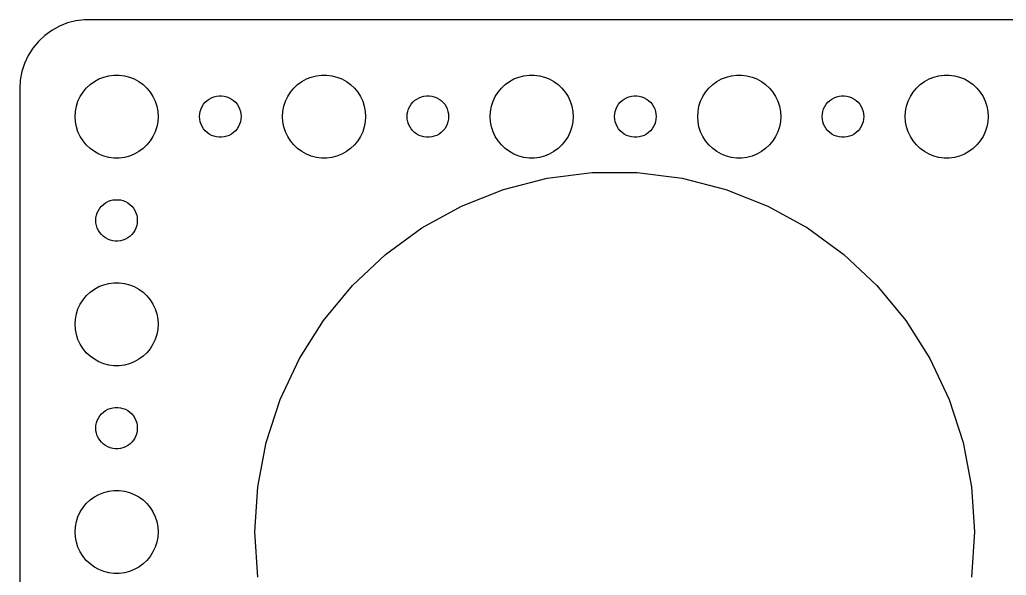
# Model space of a CAD drawing. Header units: metres. Extents: x -157 to 157, y -37 to 37.
# Drawn here: x -157 to -85.7, y -3.1 to 37 of the extents above; entities that cross this region are included whole.
import ezdxf

# ---------------------------------------------------------------- set-up
doc = ezdxf.new("R2010")
doc.units = ezdxf.units.M

msp = doc.modelspace()

# ---------------------------------------------------------------- linework, layer by layer
for p, q in [((-154.129, 36.5241), (-154.679, 36.2216)), ((-153.545, 36.7553), (-154.129, 36.5241)), ((-152.937, 36.9114), (-153.545, 36.7553)), ((-152.314, 36.9901), (-152.937, 36.9114)), ((152.314, 36.9901), (-152.314, 36.9901)), ((-155.187, 35.8526), (-155.645, 35.4227)), ((-154.679, 36.2216), (-155.187, 35.8526)), ((-155.645, 35.4227), (-156.045, 34.9389)), ((-156.382, 34.4088), (-156.649, 33.8406)), ((-156.045, 34.9389), (-156.382, 34.4088)), ((-156.649, 33.8406), (-156.843, 33.2434)), ((-156.843, 33.2434), (-156.961, 32.6267)), ((-151.277, 32.7145), (-150.927, 32.8532)), ((-150.927, 32.8532), (-150.562, 32.9469)), ((-150.562, 32.9469), (-150.188, 32.9941)), ((-150.188, 32.9941), (-149.812, 32.9941)), ((-149.812, 32.9941), (-149.438, 32.9469)), ((-149.438, 32.9469), (-149.073, 32.8532)), ((-149.073, 32.8532), (-148.723, 32.7145)), ((-136.277, 32.7145), (-135.927, 32.8532)), ((-135.927, 32.8532), (-135.562, 32.9469)), ((-135.562, 32.9469), (-135.188, 32.9941)), ((-135.188, 32.9941), (-134.812, 32.9941)), ((-134.812, 32.9941), (-134.438, 32.9469)), ((-134.438, 32.9469), (-134.073, 32.8532)), ((-134.073, 32.8532), (-133.723, 32.7145)), ((-121.277, 32.7145), (-120.927, 32.8532)), ((-120.927, 32.8532), (-120.562, 32.9469)), ((-120.562, 32.9469), (-120.188, 32.9941)), ((-120.188, 32.9941), (-119.812, 32.9941)), ((-119.812, 32.9941), (-119.438, 32.9469)), ((-119.438, 32.9469), (-119.073, 32.8532)), ((-119.073, 32.8532), (-118.723, 32.7145)), ((-106.277, 32.7145), (-105.927, 32.8532)), ((-105.927, 32.8532), (-105.562, 32.9469)), ((-105.562, 32.9469), (-105.188, 32.9941)), ((-105.188, 32.9941), (-104.812, 32.9941)), ((-104.812, 32.9941), (-104.438, 32.9469)), ((-104.438, 32.9469), (-104.073, 32.8532)), ((-104.073, 32.8532), (-103.723, 32.7145)), ((-91.2773, 32.7145), (-90.927, 32.8532)), ((-90.927, 32.8532), (-90.5621, 32.9469)), ((-90.5621, 32.9469), (-90.1884, 32.9941)), ((-90.1884, 32.9941), (-89.8116, 32.9941)), ((-89.8116, 32.9941), (-89.4379, 32.9469)), ((-89.4379, 32.9469), (-89.073, 32.8532)), ((-89.073, 32.8532), (-88.7227, 32.7145)), ((-156.961, 32.6267), (-157, 32)), ((-152.187, 32.0536), (-151.912, 32.3115)), ((-151.912, 32.3115), (-151.607, 32.533)), ((-151.607, 32.533), (-151.277, 32.7145)), ((-148.723, 32.7145), (-148.393, 32.533)), ((-148.393, 32.533), (-148.088, 32.3115)), ((-148.088, 32.3115), (-147.813, 32.0536)), ((-137.187, 32.0536), (-136.912, 32.3115)), ((-136.912, 32.3115), (-136.607, 32.533)), ((-136.607, 32.533), (-136.277, 32.7145)), ((-133.723, 32.7145), (-133.393, 32.533)), ((-133.393, 32.533), (-133.088, 32.3115)), ((-133.088, 32.3115), (-132.813, 32.0536)), ((-122.187, 32.0536), (-121.912, 32.3115)), ((-121.912, 32.3115), (-121.607, 32.533)), ((-121.607, 32.533), (-121.277, 32.7145)), ((-118.723, 32.7145), (-118.393, 32.533)), ((-118.393, 32.533), (-118.088, 32.3115)), ((-118.088, 32.3115), (-117.813, 32.0536)), ((-107.187, 32.0536), (-106.912, 32.3115)), ((-106.912, 32.3115), (-106.607, 32.533)), ((-106.607, 32.533), (-106.277, 32.7145)), ((-103.723, 32.7145), (-103.393, 32.533)), ((-103.393, 32.533), (-103.088, 32.3115)), ((-103.088, 32.3115), (-102.813, 32.0536)), ((-92.1869, 32.0536), (-91.9123, 32.3115)), ((-91.9123, 32.3115), (-91.6075, 32.533)), ((-91.6075, 32.533), (-91.2773, 32.7145)), ((-88.7227, 32.7145), (-88.3925, 32.533)), ((-88.3925, 32.533), (-88.0877, 32.3115)), ((-88.0877, 32.3115), (-87.8131, 32.0536)), ((-157, 32), (-157, -32)), ((-152.789, 31.1044), (-152.629, 31.4453)), ((-152.629, 31.4453), (-152.427, 31.7634)), ((-152.427, 31.7634), (-152.187, 32.0536)), ((-147.813, 32.0536), (-147.573, 31.7634)), ((-147.573, 31.7634), (-147.371, 31.4453)), ((-147.371, 31.4453), (-147.211, 31.1044)), ((-143.139, 31.3572), (-142.964, 31.4266)), ((-142.964, 31.4266), (-142.781, 31.4734)), ((-142.781, 31.4734), (-142.594, 31.497)), ((-142.594, 31.497), (-142.406, 31.497)), ((-142.406, 31.497), (-142.219, 31.4734)), ((-142.219, 31.4734), (-142.036, 31.4266)), ((-142.036, 31.4266), (-141.861, 31.3572)), ((-137.789, 31.1044), (-137.629, 31.4453)), ((-137.629, 31.4453), (-137.427, 31.7634)), ((-137.427, 31.7634), (-137.187, 32.0536)), ((-132.813, 32.0536), (-132.573, 31.7634)), ((-132.573, 31.7634), (-132.371, 31.4453)), ((-132.371, 31.4453), (-132.211, 31.1044)), ((-128.139, 31.3572), (-127.964, 31.4266)), ((-127.964, 31.4266), (-127.781, 31.4734)), ((-127.781, 31.4734), (-127.594, 31.497)), ((-127.594, 31.497), (-127.406, 31.497)), ((-127.406, 31.497), (-127.219, 31.4734)), ((-127.219, 31.4734), (-127.036, 31.4266)), ((-127.036, 31.4266), (-126.861, 31.3572)), ((-122.789, 31.1044), (-122.629, 31.4453)), ((-122.629, 31.4453), (-122.427, 31.7634)), ((-122.427, 31.7634), (-122.187, 32.0536)), ((-117.813, 32.0536), (-117.573, 31.7634)), ((-117.573, 31.7634), (-117.371, 31.4453)), ((-117.371, 31.4453), (-117.211, 31.1044)), ((-113.139, 31.3572), (-112.964, 31.4266)), ((-112.964, 31.4266), (-112.781, 31.4734)), ((-112.781, 31.4734), (-112.594, 31.497)), ((-112.594, 31.497), (-112.406, 31.497)), ((-112.406, 31.497), (-112.219, 31.4734)), ((-112.219, 31.4734), (-112.036, 31.4266)), ((-112.036, 31.4266), (-111.861, 31.3572)), ((-107.789, 31.1044), (-107.629, 31.4453)), ((-107.629, 31.4453), (-107.427, 31.7634)), ((-107.427, 31.7634), (-107.187, 32.0536)), ((-102.813, 32.0536), (-102.573, 31.7634)), ((-102.573, 31.7634), (-102.371, 31.4453)), ((-102.371, 31.4453), (-102.211, 31.1044)), ((-98.1387, 31.3572), (-97.9635, 31.4266)), ((-97.9635, 31.4266), (-97.7811, 31.4734)), ((-97.7811, 31.4734), (-97.5942, 31.497)), ((-97.5942, 31.497), (-97.4058, 31.497)), ((-97.4058, 31.497), (-97.2189, 31.4734)), ((-97.2189, 31.4734), (-97.0365, 31.4266)), ((-97.0365, 31.4266), (-96.8613, 31.3572)), ((-92.7893, 31.1044), (-92.6289, 31.4453)), ((-92.6289, 31.4453), (-92.427, 31.7634)), ((-92.427, 31.7634), (-92.1869, 32.0536)), ((-87.8131, 32.0536), (-87.573, 31.7634)), ((-87.573, 31.7634), (-87.3711, 31.4453)), ((-87.3711, 31.4453), (-87.2107, 31.1044)), ((-152.976, 30.376), (-152.906, 30.7461)), ((-152.906, 30.7461), (-152.789, 31.1044)), ((-147.211, 31.1044), (-147.094, 30.7461)), ((-147.094, 30.7461), (-147.024, 30.376)), ((-143.895, 30.5522), (-143.814, 30.7226)), ((-143.814, 30.7226), (-143.714, 30.8817)), ((-143.714, 30.8817), (-143.593, 31.0268)), ((-143.593, 31.0268), (-143.456, 31.1558)), ((-143.456, 31.1558), (-143.304, 31.2665)), ((-143.304, 31.2665), (-143.139, 31.3572)), ((-141.861, 31.3572), (-141.696, 31.2665)), ((-141.696, 31.2665), (-141.544, 31.1558)), ((-141.544, 31.1558), (-141.407, 31.0268)), ((-141.407, 31.0268), (-141.286, 30.8817)), ((-141.286, 30.8817), (-141.186, 30.7226)), ((-141.186, 30.7226), (-141.105, 30.5522)), ((-137.976, 30.376), (-137.906, 30.7461)), ((-137.906, 30.7461), (-137.789, 31.1044)), ((-132.211, 31.1044), (-132.094, 30.7461)), ((-132.094, 30.7461), (-132.024, 30.376)), ((-128.895, 30.5522), (-128.814, 30.7226)), ((-128.814, 30.7226), (-128.714, 30.8817)), ((-128.714, 30.8817), (-128.593, 31.0268)), ((-128.593, 31.0268), (-128.456, 31.1558)), ((-128.456, 31.1558), (-128.304, 31.2665)), ((-128.304, 31.2665), (-128.139, 31.3572)), ((-126.861, 31.3572), (-126.696, 31.2665)), ((-126.696, 31.2665), (-126.544, 31.1558)), ((-126.544, 31.1558), (-126.407, 31.0268)), ((-126.407, 31.0268), (-126.286, 30.8817)), ((-126.286, 30.8817), (-126.186, 30.7226)), ((-126.186, 30.7226), (-126.105, 30.5522)), ((-122.976, 30.376), (-122.906, 30.7461)), ((-122.906, 30.7461), (-122.789, 31.1044)), ((-117.211, 31.1044), (-117.094, 30.7461)), ((-117.094, 30.7461), (-117.024, 30.376)), ((-113.895, 30.5522), (-113.814, 30.7226)), ((-113.814, 30.7226), (-113.714, 30.8817)), ((-113.714, 30.8817), (-113.593, 31.0268)), ((-113.593, 31.0268), (-113.456, 31.1558)), ((-113.456, 31.1558), (-113.304, 31.2665)), ((-113.304, 31.2665), (-113.139, 31.3572)), ((-111.861, 31.3572), (-111.696, 31.2665)), ((-111.696, 31.2665), (-111.544, 31.1558)), ((-111.544, 31.1558), (-111.407, 31.0268)), ((-111.407, 31.0268), (-111.286, 30.8817)), ((-111.286, 30.8817), (-111.186, 30.7226)), ((-111.186, 30.7226), (-111.105, 30.5522)), ((-107.976, 30.376), (-107.906, 30.7461)), ((-107.906, 30.7461), (-107.789, 31.1044)), ((-102.211, 31.1044), (-102.094, 30.7461)), ((-102.094, 30.7461), (-102.024, 30.376)), ((-98.8947, 30.5522), (-98.8145, 30.7226)), ((-98.8145, 30.7226), (-98.7135, 30.8817)), ((-98.7135, 30.8817), (-98.5934, 31.0268)), ((-98.5934, 31.0268), (-98.4561, 31.1558)), ((-98.4561, 31.1558), (-98.3037, 31.2665)), ((-98.3037, 31.2665), (-98.1387, 31.3572)), ((-96.8613, 31.3572), (-96.6963, 31.2665)), ((-96.6963, 31.2665), (-96.5439, 31.1558)), ((-96.5439, 31.1558), (-96.4065, 31.0268)), ((-96.4065, 31.0268), (-96.2865, 30.8817)), ((-96.2865, 30.8817), (-96.1855, 30.7226)), ((-96.1855, 30.7226), (-96.1053, 30.5522)), ((-92.9763, 30.376), (-92.9057, 30.7461)), ((-92.9057, 30.7461), (-92.7893, 31.1044)), ((-87.2107, 31.1044), (-87.0943, 30.7461)), ((-87.0943, 30.7461), (-87.0237, 30.376)), ((-153, 30), (-152.976, 30.376)), ((-152.976, 29.624), (-153, 30)), ((-147.024, 30.376), (-147, 30)), ((-147, 30), (-147.024, 29.624)), ((-144, 30), (-143.988, 30.188)), ((-143.988, 29.812), (-144, 30)), ((-143.988, 30.188), (-143.953, 30.373)), ((-143.953, 30.373), (-143.895, 30.5522)), ((-141.105, 30.5522), (-141.047, 30.373)), ((-141.047, 30.373), (-141.012, 30.188)), ((-141.012, 30.188), (-141, 30)), ((-141, 30), (-141.012, 29.812)), ((-138, 30), (-137.976, 30.376)), ((-137.976, 29.624), (-138, 30)), ((-132.024, 30.376), (-132, 30)), ((-132, 30), (-132.024, 29.624)), ((-129, 30), (-128.988, 30.188)), ((-128.988, 29.812), (-129, 30)), ((-128.988, 30.188), (-128.953, 30.373)), ((-128.953, 30.373), (-128.895, 30.5522)), ((-126.105, 30.5522), (-126.047, 30.373)), ((-126.047, 30.373), (-126.012, 30.188)), ((-126.012, 30.188), (-126, 30)), ((-126, 30), (-126.012, 29.812)), ((-123, 30), (-122.976, 30.376)), ((-122.976, 29.624), (-123, 30)), ((-117.024, 30.376), (-117, 30)), ((-117, 30), (-117.024, 29.624)), ((-114, 30), (-113.988, 30.188)), ((-113.988, 29.812), (-114, 30)), ((-113.988, 30.188), (-113.953, 30.373)), ((-113.953, 30.373), (-113.895, 30.5522)), ((-111.105, 30.5522), (-111.047, 30.373)), ((-111.047, 30.373), (-111.012, 30.188)), ((-111.012, 30.188), (-111, 30)), ((-111, 30), (-111.012, 29.812)), ((-108, 30), (-107.976, 30.376)), ((-107.976, 29.624), (-108, 30)), ((-102.024, 30.376), (-102, 30)), ((-102, 30), (-102.024, 29.624)), ((-99, 30), (-98.9882, 30.188)), ((-98.9882, 29.812), (-99, 30)), ((-98.9882, 30.188), (-98.9529, 30.373)), ((-98.9529, 30.373), (-98.8947, 30.5522)), ((-96.1053, 30.5522), (-96.0471, 30.373)), ((-96.0471, 30.373), (-96.0118, 30.188)), ((-96.0118, 30.188), (-96, 30)), ((-96, 30), (-96.0118, 29.812)), ((-93, 30), (-92.9763, 30.376)), ((-92.9763, 29.624), (-93, 30)), ((-87.0237, 30.376), (-87, 30)), ((-87, 30), (-87.0237, 29.624)), ((-152.906, 29.2539), (-152.976, 29.624)), ((-152.789, 28.8956), (-152.906, 29.2539)), ((-147.094, 29.2539), (-147.211, 28.8956)), ((-147.024, 29.624), (-147.094, 29.2539)), ((-143.953, 29.627), (-143.988, 29.812)), ((-143.895, 29.4478), (-143.953, 29.627)), ((-143.814, 29.2774), (-143.895, 29.4478)), ((-143.714, 29.1183), (-143.814, 29.2774)), ((-141.186, 29.2774), (-141.286, 29.1183)), ((-141.105, 29.4478), (-141.186, 29.2774)), ((-141.047, 29.627), (-141.105, 29.4478)), ((-141.012, 29.812), (-141.047, 29.627)), ((-137.906, 29.2539), (-137.976, 29.624)), ((-137.789, 28.8956), (-137.906, 29.2539)), ((-132.094, 29.2539), (-132.211, 28.8956)), ((-132.024, 29.624), (-132.094, 29.2539)), ((-128.953, 29.627), (-128.988, 29.812)), ((-128.895, 29.4478), (-128.953, 29.627)), ((-128.814, 29.2774), (-128.895, 29.4478)), ((-128.714, 29.1183), (-128.814, 29.2774)), ((-126.186, 29.2774), (-126.286, 29.1183)), ((-126.105, 29.4478), (-126.186, 29.2774)), ((-126.047, 29.627), (-126.105, 29.4478)), ((-126.012, 29.812), (-126.047, 29.627)), ((-122.906, 29.2539), (-122.976, 29.624)), ((-122.789, 28.8956), (-122.906, 29.2539)), ((-117.094, 29.2539), (-117.211, 28.8956)), ((-117.024, 29.624), (-117.094, 29.2539)), ((-113.953, 29.627), (-113.988, 29.812)), ((-113.895, 29.4478), (-113.953, 29.627)), ((-113.814, 29.2774), (-113.895, 29.4478)), ((-113.714, 29.1183), (-113.814, 29.2774)), ((-111.186, 29.2774), (-111.286, 29.1183)), ((-111.105, 29.4478), (-111.186, 29.2774)), ((-111.047, 29.627), (-111.105, 29.4478)), ((-111.012, 29.812), (-111.047, 29.627)), ((-107.906, 29.2539), (-107.976, 29.624)), ((-107.789, 28.8956), (-107.906, 29.2539)), ((-102.094, 29.2539), (-102.211, 28.8956)), ((-102.024, 29.624), (-102.094, 29.2539)), ((-98.9529, 29.627), (-98.9882, 29.812)), ((-98.8947, 29.4478), (-98.9529, 29.627)), ((-98.8145, 29.2774), (-98.8947, 29.4478)), ((-98.7135, 29.1183), (-98.8145, 29.2774)), ((-96.1855, 29.2774), (-96.2865, 29.1183)), ((-96.1053, 29.4478), (-96.1855, 29.2774)), ((-96.0471, 29.627), (-96.1053, 29.4478)), ((-96.0118, 29.812), (-96.0471, 29.627)), ((-92.9057, 29.2539), (-92.9763, 29.624)), ((-92.7893, 28.8956), (-92.9057, 29.2539)), ((-87.0943, 29.2539), (-87.2107, 28.8956)), ((-87.0237, 29.624), (-87.0943, 29.2539)), ((-152.629, 28.5547), (-152.789, 28.8956)), ((-152.427, 28.2366), (-152.629, 28.5547)), ((-147.371, 28.5547), (-147.573, 28.2366)), ((-147.211, 28.8956), (-147.371, 28.5547)), ((-143.593, 28.9732), (-143.714, 29.1183)), ((-143.456, 28.8442), (-143.593, 28.9732)), ((-143.304, 28.7335), (-143.456, 28.8442)), ((-143.139, 28.6427), (-143.304, 28.7335)), ((-142.964, 28.5734), (-143.139, 28.6427)), ((-142.781, 28.5266), (-142.964, 28.5734)), ((-142.594, 28.503), (-142.781, 28.5266)), ((-142.219, 28.5266), (-142.406, 28.503)), ((-142.036, 28.5734), (-142.219, 28.5266)), ((-141.861, 28.6427), (-142.036, 28.5734)), ((-141.696, 28.7335), (-141.861, 28.6427)), ((-141.544, 28.8442), (-141.696, 28.7335)), ((-141.407, 28.9732), (-141.544, 28.8442)), ((-141.286, 29.1183), (-141.407, 28.9732)), ((-137.629, 28.5547), (-137.789, 28.8956)), ((-137.427, 28.2366), (-137.629, 28.5547)), ((-132.371, 28.5547), (-132.573, 28.2366)), ((-132.211, 28.8956), (-132.371, 28.5547)), ((-128.593, 28.9732), (-128.714, 29.1183)), ((-128.456, 28.8442), (-128.593, 28.9732)), ((-128.304, 28.7335), (-128.456, 28.8442)), ((-128.139, 28.6427), (-128.304, 28.7335)), ((-127.964, 28.5734), (-128.139, 28.6427)), ((-127.781, 28.5266), (-127.964, 28.5734)), ((-127.594, 28.503), (-127.781, 28.5266)), ((-127.219, 28.5266), (-127.406, 28.503)), ((-127.036, 28.5734), (-127.219, 28.5266)), ((-126.861, 28.6427), (-127.036, 28.5734)), ((-126.696, 28.7335), (-126.861, 28.6427)), ((-126.544, 28.8442), (-126.696, 28.7335)), ((-126.407, 28.9732), (-126.544, 28.8442)), ((-126.286, 29.1183), (-126.407, 28.9732)), ((-122.629, 28.5547), (-122.789, 28.8956)), ((-122.427, 28.2366), (-122.629, 28.5547)), ((-117.371, 28.5547), (-117.573, 28.2366)), ((-117.211, 28.8956), (-117.371, 28.5547)), ((-113.593, 28.9732), (-113.714, 29.1183)), ((-113.456, 28.8442), (-113.593, 28.9732)), ((-113.304, 28.7335), (-113.456, 28.8442)), ((-113.139, 28.6427), (-113.304, 28.7335)), ((-112.964, 28.5734), (-113.139, 28.6427)), ((-112.781, 28.5266), (-112.964, 28.5734)), ((-112.594, 28.503), (-112.781, 28.5266)), ((-112.219, 28.5266), (-112.406, 28.503)), ((-112.036, 28.5734), (-112.219, 28.5266)), ((-111.861, 28.6427), (-112.036, 28.5734)), ((-111.696, 28.7335), (-111.861, 28.6427)), ((-111.544, 28.8442), (-111.696, 28.7335)), ((-111.407, 28.9732), (-111.544, 28.8442)), ((-111.286, 29.1183), (-111.407, 28.9732)), ((-107.629, 28.5547), (-107.789, 28.8956)), ((-107.427, 28.2366), (-107.629, 28.5547)), ((-102.371, 28.5547), (-102.573, 28.2366)), ((-102.211, 28.8956), (-102.371, 28.5547)), ((-98.5934, 28.9732), (-98.7135, 29.1183)), ((-98.4561, 28.8442), (-98.5934, 28.9732)), ((-98.3037, 28.7335), (-98.4561, 28.8442)), ((-98.1387, 28.6427), (-98.3037, 28.7335)), ((-97.9635, 28.5734), (-98.1387, 28.6427)), ((-97.7811, 28.5266), (-97.9635, 28.5734)), ((-97.5942, 28.503), (-97.7811, 28.5266)), ((-97.2189, 28.5266), (-97.4058, 28.503)), ((-97.0365, 28.5734), (-97.2189, 28.5266)), ((-96.8613, 28.6427), (-97.0365, 28.5734)), ((-96.6963, 28.7335), (-96.8613, 28.6427)), ((-96.5439, 28.8442), (-96.6963, 28.7335)), ((-96.4065, 28.9732), (-96.5439, 28.8442)), ((-96.2865, 29.1183), (-96.4065, 28.9732)), ((-92.6289, 28.5547), (-92.7893, 28.8956)), ((-92.427, 28.2366), (-92.6289, 28.5547)), ((-87.3711, 28.5547), (-87.573, 28.2366)), ((-87.2107, 28.8956), (-87.3711, 28.5547)), ((-152.187, 27.9464), (-152.427, 28.2366)), ((-151.912, 27.6884), (-152.187, 27.9464)), ((-147.813, 27.9464), (-148.088, 27.6884)), ((-147.573, 28.2366), (-147.813, 27.9464)), ((-142.406, 28.503), (-142.594, 28.503)), ((-137.187, 27.9464), (-137.427, 28.2366)), ((-136.912, 27.6884), (-137.187, 27.9464)), ((-132.813, 27.9464), (-133.088, 27.6884)), ((-132.573, 28.2366), (-132.813, 27.9464)), ((-127.406, 28.503), (-127.594, 28.503)), ((-122.187, 27.9464), (-122.427, 28.2366)), ((-121.912, 27.6884), (-122.187, 27.9464)), ((-117.813, 27.9464), (-118.088, 27.6884)), ((-117.573, 28.2366), (-117.813, 27.9464)), ((-112.406, 28.503), (-112.594, 28.503)), ((-107.187, 27.9464), (-107.427, 28.2366)), ((-106.912, 27.6884), (-107.187, 27.9464)), ((-102.813, 27.9464), (-103.088, 27.6884)), ((-102.573, 28.2366), (-102.813, 27.9464)), ((-97.4058, 28.503), (-97.5942, 28.503)), ((-92.1869, 27.9464), (-92.427, 28.2366)), ((-91.9123, 27.6884), (-92.1869, 27.9464)), ((-87.8131, 27.9464), (-88.0877, 27.6884)), ((-87.573, 28.2366), (-87.8131, 27.9464)), ((-151.607, 27.467), (-151.912, 27.6884)), ((-151.277, 27.2855), (-151.607, 27.467)), ((-150.927, 27.1468), (-151.277, 27.2855)), ((-150.562, 27.0531), (-150.927, 27.1468)), ((-149.073, 27.1468), (-149.438, 27.0531)), ((-148.723, 27.2855), (-149.073, 27.1468)), ((-148.393, 27.467), (-148.723, 27.2855)), ((-148.088, 27.6884), (-148.393, 27.467)), ((-136.607, 27.467), (-136.912, 27.6884)), ((-136.277, 27.2855), (-136.607, 27.467)), ((-135.927, 27.1468), (-136.277, 27.2855)), ((-135.562, 27.0531), (-135.927, 27.1468)), ((-134.073, 27.1468), (-134.438, 27.0531)), ((-133.723, 27.2855), (-134.073, 27.1468)), ((-133.393, 27.467), (-133.723, 27.2855)), ((-133.088, 27.6884), (-133.393, 27.467)), ((-121.607, 27.467), (-121.912, 27.6884)), ((-121.277, 27.2855), (-121.607, 27.467)), ((-120.927, 27.1468), (-121.277, 27.2855)), ((-120.562, 27.0531), (-120.927, 27.1468)), ((-119.073, 27.1468), (-119.438, 27.0531)), ((-118.723, 27.2855), (-119.073, 27.1468)), ((-118.393, 27.467), (-118.723, 27.2855)), ((-118.088, 27.6884), (-118.393, 27.467)), ((-106.607, 27.467), (-106.912, 27.6884)), ((-106.277, 27.2855), (-106.607, 27.467)), ((-105.927, 27.1468), (-106.277, 27.2855)), ((-105.562, 27.0531), (-105.927, 27.1468)), ((-104.073, 27.1468), (-104.438, 27.0531)), ((-103.723, 27.2855), (-104.073, 27.1468)), ((-103.393, 27.467), (-103.723, 27.2855)), ((-103.088, 27.6884), (-103.393, 27.467)), ((-91.6075, 27.467), (-91.9123, 27.6884)), ((-91.2773, 27.2855), (-91.6075, 27.467)), ((-90.927, 27.1468), (-91.2773, 27.2855)), ((-90.5621, 27.0531), (-90.927, 27.1468)), ((-89.073, 27.1468), (-89.4379, 27.0531)), ((-88.7227, 27.2855), (-89.073, 27.1468)), ((-88.3925, 27.467), (-88.7227, 27.2855)), ((-88.0877, 27.6884), (-88.3925, 27.467)), ((-150.188, 27.0059), (-150.562, 27.0531)), ((-149.812, 27.0059), (-150.188, 27.0059)), ((-149.438, 27.0531), (-149.812, 27.0059)), ((-135.188, 27.0059), (-135.562, 27.0531)), ((-134.812, 27.0059), (-135.188, 27.0059)), ((-134.438, 27.0531), (-134.812, 27.0059)), ((-120.188, 27.0059), (-120.562, 27.0531)), ((-119.812, 27.0059), (-120.188, 27.0059)), ((-119.438, 27.0531), (-119.812, 27.0059)), ((-105.188, 27.0059), (-105.562, 27.0531)), ((-104.812, 27.0059), (-105.188, 27.0059)), ((-104.438, 27.0531), (-104.812, 27.0059)), ((-90.1884, 27.0059), (-90.5621, 27.0531)), ((-89.8116, 27.0059), (-90.1884, 27.0059)), ((-89.4379, 27.0531), (-89.8116, 27.0059)), ((-118.872, 25.5395), (-115.633, 25.9487)), ((-115.633, 25.9487), (-112.367, 25.9487)), ((-112.367, 25.9487), (-109.128, 25.5395)), ((-122.034, 24.7275), (-118.872, 25.5395)), ((-109.128, 25.5395), (-105.966, 24.7275)), ((-125.07, 23.5255), (-122.034, 24.7275)), ((-105.966, 24.7275), (-102.93, 23.5255)), ((-151.093, 23.5268), (-150.956, 23.6558)), ((-150.956, 23.6558), (-150.804, 23.7665)), ((-150.804, 23.7665), (-150.639, 23.8572)), ((-150.639, 23.8572), (-150.464, 23.9266)), ((-150.464, 23.9266), (-150.281, 23.9734)), ((-150.281, 23.9734), (-150.094, 23.997)), ((-150.094, 23.997), (-149.906, 23.997)), ((-149.906, 23.997), (-149.719, 23.9734)), ((-149.719, 23.9734), (-149.536, 23.9266)), ((-149.536, 23.9266), (-149.361, 23.8572)), ((-149.361, 23.8572), (-149.196, 23.7665)), ((-149.196, 23.7665), (-149.044, 23.6558)), ((-149.044, 23.6558), (-148.907, 23.5268)), ((-151.488, 22.688), (-151.453, 22.873)), ((-151.453, 22.873), (-151.395, 23.0522)), ((-151.395, 23.0522), (-151.314, 23.2226)), ((-151.314, 23.2226), (-151.214, 23.3817)), ((-151.214, 23.3817), (-151.093, 23.5268)), ((-148.907, 23.5268), (-148.786, 23.3817)), ((-148.786, 23.3817), (-148.686, 23.2226)), ((-148.686, 23.2226), (-148.605, 23.0522)), ((-148.605, 23.0522), (-148.547, 22.873)), ((-148.547, 22.873), (-148.512, 22.688)), ((-127.931, 21.9525), (-125.07, 23.5255)), ((-102.93, 23.5255), (-100.068, 21.9525)), ((-151.5, 22.5), (-151.488, 22.688)), ((-151.488, 22.312), (-151.5, 22.5)), ((-151.453, 22.127), (-151.488, 22.312)), ((-151.395, 21.9478), (-151.453, 22.127)), ((-148.547, 22.127), (-148.605, 21.9478)), ((-148.512, 22.312), (-148.547, 22.127)), ((-148.512, 22.688), (-148.5, 22.5)), ((-148.5, 22.5), (-148.512, 22.312)), ((-151.314, 21.7774), (-151.395, 21.9478)), ((-151.214, 21.6183), (-151.314, 21.7774)), ((-151.093, 21.4732), (-151.214, 21.6183)), ((-150.956, 21.3442), (-151.093, 21.4732)), ((-148.907, 21.4732), (-149.044, 21.3442)), ((-148.786, 21.6183), (-148.907, 21.4732)), ((-148.686, 21.7774), (-148.786, 21.6183)), ((-148.605, 21.9478), (-148.686, 21.7774)), ((-130.573, 20.0333), (-127.931, 21.9525)), ((-100.068, 21.9525), (-97.427, 20.0333)), ((-150.804, 21.2335), (-150.956, 21.3442)), ((-150.639, 21.1427), (-150.804, 21.2335)), ((-150.464, 21.0734), (-150.639, 21.1427)), ((-150.281, 21.0266), (-150.464, 21.0734)), ((-150.094, 21.003), (-150.281, 21.0266)), ((-149.906, 21.003), (-150.094, 21.003)), ((-149.719, 21.0266), (-149.906, 21.003)), ((-149.536, 21.0734), (-149.719, 21.0266)), ((-149.361, 21.1427), (-149.536, 21.0734)), ((-149.196, 21.2335), (-149.361, 21.1427)), ((-149.044, 21.3442), (-149.196, 21.2335)), ((-132.953, 17.7982), (-130.573, 20.0333)), ((-97.427, 20.0333), (-95.0468, 17.7982)), ((-151.277, 17.7145), (-150.927, 17.8532)), ((-150.927, 17.8532), (-150.562, 17.9469)), ((-150.562, 17.9469), (-150.188, 17.9941)), ((-150.188, 17.9941), (-149.812, 17.9941)), ((-149.812, 17.9941), (-149.438, 17.9469)), ((-149.438, 17.9469), (-149.073, 17.8532)), ((-149.073, 17.8532), (-148.723, 17.7145)), ((-152.187, 17.0536), (-151.912, 17.3115)), ((-151.912, 17.3115), (-151.607, 17.533)), ((-151.607, 17.533), (-151.277, 17.7145)), ((-148.723, 17.7145), (-148.393, 17.533)), ((-148.393, 17.533), (-148.088, 17.3115)), ((-148.088, 17.3115), (-147.813, 17.0536)), ((-135.034, 15.2824), (-132.953, 17.7982)), ((-95.0468, 17.7982), (-92.9656, 15.2824)), ((-152.789, 16.1044), (-152.629, 16.4453)), ((-152.629, 16.4453), (-152.427, 16.7634)), ((-152.427, 16.7634), (-152.187, 17.0536)), ((-147.813, 17.0536), (-147.573, 16.7634)), ((-147.573, 16.7634), (-147.371, 16.4453)), ((-147.371, 16.4453), (-147.211, 16.1044)), ((-152.976, 15.376), (-152.906, 15.7461)), ((-152.906, 15.7461), (-152.789, 16.1044)), ((-147.211, 16.1044), (-147.094, 15.7461)), ((-147.094, 15.7461), (-147.024, 15.376)), ((-153, 15), (-152.976, 15.376)), ((-152.976, 14.624), (-153, 15)), ((-147.024, 15.376), (-147, 15)), ((-147, 15), (-147.024, 14.624)), ((-136.784, 12.5256), (-135.034, 15.2824)), ((-92.9656, 15.2824), (-91.216, 12.5256)), ((-152.906, 14.2539), (-152.976, 14.624)), ((-147.024, 14.624), (-147.094, 14.2539)), ((-152.789, 13.8956), (-152.906, 14.2539)), ((-152.629, 13.5547), (-152.789, 13.8956)), ((-152.427, 13.2366), (-152.629, 13.5547)), ((-147.371, 13.5547), (-147.573, 13.2366)), ((-147.211, 13.8956), (-147.371, 13.5547)), ((-147.094, 14.2539), (-147.211, 13.8956)), ((-152.187, 12.9464), (-152.427, 13.2366)), ((-151.912, 12.6884), (-152.187, 12.9464)), ((-147.813, 12.9464), (-148.088, 12.6884)), ((-147.573, 13.2366), (-147.813, 12.9464)), ((-151.607, 12.467), (-151.912, 12.6884)), ((-151.277, 12.2855), (-151.607, 12.467)), ((-150.927, 12.1468), (-151.277, 12.2855)), ((-150.562, 12.0531), (-150.927, 12.1468)), ((-149.073, 12.1468), (-149.438, 12.0531)), ((-148.723, 12.2855), (-149.073, 12.1468)), ((-148.393, 12.467), (-148.723, 12.2855)), ((-148.088, 12.6884), (-148.393, 12.467)), ((-138.174, 9.57123), (-136.784, 12.5256)), ((-91.216, 12.5256), (-89.8258, 9.57123)), ((-150.188, 12.0059), (-150.562, 12.0531)), ((-149.812, 12.0059), (-150.188, 12.0059)), ((-149.438, 12.0531), (-149.812, 12.0059)), ((-139.183, 6.46593), (-138.174, 9.57123)), ((-89.8258, 9.57123), (-88.8168, 6.46593)), ((-151.093, 8.52681), (-150.956, 8.65576)), ((-150.956, 8.65576), (-150.804, 8.76648)), ((-150.804, 8.76648), (-150.639, 8.85724)), ((-150.639, 8.85724), (-150.464, 8.92657)), ((-150.464, 8.92657), (-150.281, 8.97342)), ((-150.281, 8.97342), (-150.094, 8.99704)), ((-150.094, 8.99704), (-149.906, 8.99704)), ((-149.906, 8.99704), (-149.719, 8.97342)), ((-149.719, 8.97342), (-149.536, 8.92657)), ((-149.536, 8.92657), (-149.361, 8.85724)), ((-149.361, 8.85724), (-149.196, 8.76648)), ((-149.196, 8.76648), (-149.044, 8.65576)), ((-149.044, 8.65576), (-148.907, 8.52681)), ((-151.488, 7.68799), (-151.453, 7.87303)), ((-151.453, 7.87303), (-151.395, 8.05219)), ((-151.395, 8.05219), (-151.314, 8.22263)), ((-151.314, 8.22263), (-151.214, 8.38167)), ((-151.214, 8.38167), (-151.093, 8.52681)), ((-148.907, 8.52681), (-148.786, 8.38167)), ((-148.786, 8.38167), (-148.686, 8.22263)), ((-148.686, 8.22263), (-148.605, 8.05219)), ((-148.605, 8.05219), (-148.547, 7.87303)), ((-148.547, 7.87303), (-148.512, 7.68799)), ((-151.5, 7.5), (-151.488, 7.68799)), ((-151.488, 7.312), (-151.5, 7.5)), ((-151.453, 7.12695), (-151.488, 7.312)), ((-148.512, 7.312), (-148.547, 7.12695)), ((-148.512, 7.68799), (-148.5, 7.5)), ((-148.5, 7.5), (-148.512, 7.312)), ((-151.395, 6.9478), (-151.453, 7.12695)), ((-151.314, 6.77736), (-151.395, 6.9478)), ((-151.214, 6.61832), (-151.314, 6.77736)), ((-151.093, 6.47318), (-151.214, 6.61832)), ((-150.956, 6.34422), (-151.093, 6.47318)), ((-148.907, 6.47318), (-149.044, 6.34422)), ((-148.786, 6.61832), (-148.907, 6.47318)), ((-148.686, 6.77736), (-148.786, 6.61832)), ((-148.605, 6.9478), (-148.686, 6.77736)), ((-148.547, 7.12695), (-148.605, 6.9478)), ((-139.795, 3.25865), (-139.183, 6.46593)), ((-88.8168, 6.46593), (-88.205, 3.25865)), ((-150.804, 6.23351), (-150.956, 6.34422)), ((-150.639, 6.14275), (-150.804, 6.23351)), ((-150.464, 6.07341), (-150.639, 6.14275)), ((-150.281, 6.02657), (-150.464, 6.07341)), ((-150.094, 6.00294), (-150.281, 6.02657)), ((-149.906, 6.00294), (-150.094, 6.00294)), ((-149.719, 6.02657), (-149.906, 6.00294)), ((-149.536, 6.07341), (-149.719, 6.02657)), ((-149.361, 6.14275), (-149.536, 6.07341)), ((-149.196, 6.23351), (-149.361, 6.14275)), ((-149.044, 6.34422), (-149.196, 6.23351)), ((-151.277, 2.71448), (-150.927, 2.85316)), ((-150.927, 2.85316), (-150.562, 2.94685)), ((-150.562, 2.94685), (-150.188, 2.99408)), ((-150.188, 2.99408), (-149.812, 2.99408)), ((-149.812, 2.99408), (-149.438, 2.94685)), ((-149.438, 2.94685), (-149.073, 2.85316)), ((-149.073, 2.85316), (-148.723, 2.71448)), ((-140, 0), (-139.795, 3.25865)), ((-88.205, 3.25865), (-88, 0)), ((-152.187, 2.05363), (-151.912, 2.31154)), ((-151.912, 2.31154), (-151.607, 2.53297)), ((-151.607, 2.53297), (-151.277, 2.71448)), ((-148.723, 2.71448), (-148.393, 2.53297)), ((-148.393, 2.53297), (-148.088, 2.31154)), ((-148.088, 2.31154), (-147.813, 2.05363)), ((-152.789, 1.10437), (-152.629, 1.44525)), ((-152.629, 1.44525), (-152.427, 1.76335)), ((-152.427, 1.76335), (-152.187, 2.05363)), ((-147.813, 2.05363), (-147.573, 1.76335)), ((-147.573, 1.76335), (-147.371, 1.44525)), ((-147.371, 1.44525), (-147.211, 1.10437)), ((-152.976, 0.37599), (-152.906, 0.74606)), ((-152.906, 0.74606), (-152.789, 1.10437)), ((-147.211, 1.10437), (-147.094, 0.74606)), ((-147.094, 0.74606), (-147.024, 0.37599)), ((-153, 0), (-152.976, 0.37599)), ((-152.976, -0.37599), (-153, 0)), ((-147.024, 0.37599), (-147, 0)), ((-147, 0), (-147.024, -0.37599)), ((-139.795, -3.25865), (-140, 0)), ((-88, 0), (-88.205, -3.25865)), ((-152.906, -0.74606), (-152.976, -0.37599)), ((-147.024, -0.37599), (-147.094, -0.74606)), ((-152.789, -1.10437), (-152.906, -0.74606)), ((-152.629, -1.44525), (-152.789, -1.10437)), ((-147.211, -1.10437), (-147.371, -1.44525)), ((-147.094, -0.74606), (-147.211, -1.10437)), ((-152.427, -1.76335), (-152.629, -1.44525)), ((-152.187, -2.05363), (-152.427, -1.76335)), ((-151.912, -2.31154), (-152.187, -2.05363)), ((-147.813, -2.05363), (-148.088, -2.31154)), ((-147.573, -1.76335), (-147.813, -2.05363)), ((-147.371, -1.44525), (-147.573, -1.76335)), ((-151.607, -2.53297), (-151.912, -2.31154)), ((-151.277, -2.71448), (-151.607, -2.53297)), ((-150.927, -2.85316), (-151.277, -2.71448)), ((-148.723, -2.71448), (-149.073, -2.85316)), ((-148.393, -2.53297), (-148.723, -2.71448)), ((-148.088, -2.31154), (-148.393, -2.53297)), ((-150.562, -2.94685), (-150.927, -2.85316)), ((-150.188, -2.99408), (-150.562, -2.94685)), ((-149.812, -2.99408), (-150.188, -2.99408)), ((-149.438, -2.94685), (-149.812, -2.99408)), ((-149.073, -2.85316), (-149.438, -2.94685))]:
    msp.add_line(p, q)

doc.saveas('drawing.dxf')
